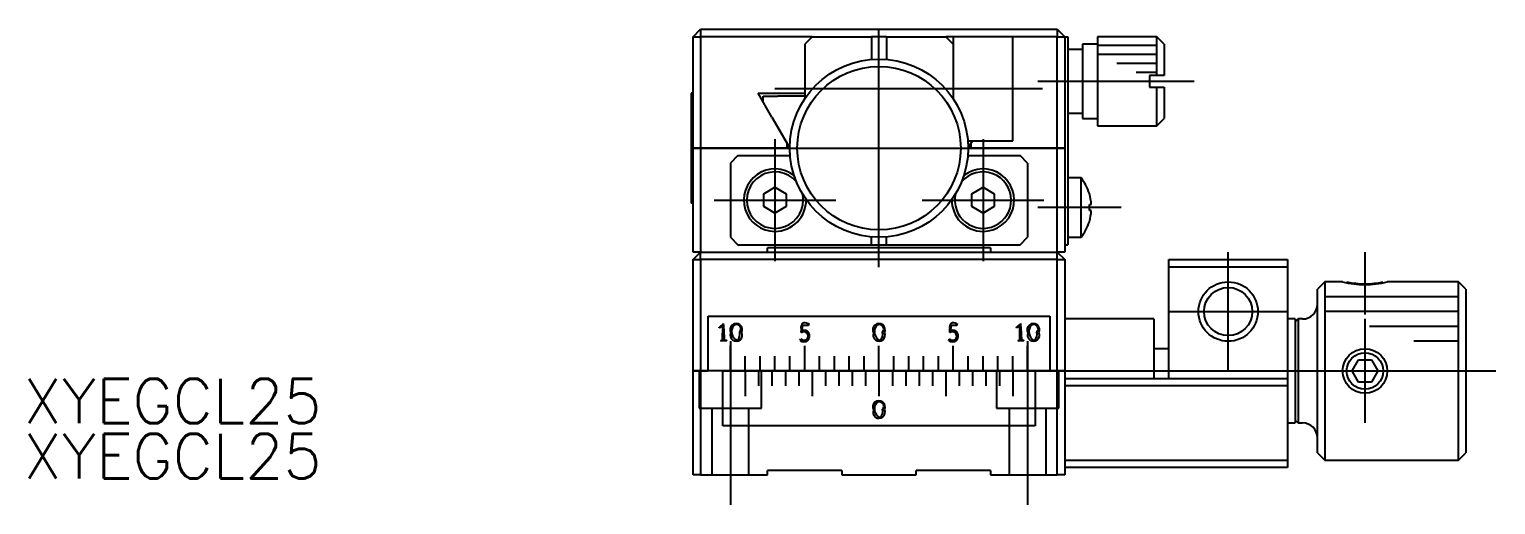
# Model space of a CAD drawing. Extents: x -67 to 175, y -96 to 83.
# Drawn here: x -57.2 to 41.5, y -95.9 to -63.9 of the extents above; entities that cross this region are included whole.
import ezdxf

# ---------------------------------------------------------------- set-up
doc = ezdxf.new("R2010")
doc.units = 0
doc.linetypes.add('CENTER', pattern=[50.8, 31.75, -6.35, 6.35, -6.35])
doc.linetypes.add('DASHED', pattern=[19.05, 12.7, -6.35])
doc.layers.get('0').update_dxf_attribs({"linetype": 'CONTINUOUS'})
doc.layers.add('CENTER', color=1, linetype='CENTER')
doc.styles.get("Standard").update_dxf_attribs({"font": 'txt.shx', "height": 3, "bigfont": 'bigfont.shx'})

# ---------------------------------------------------------------- blocks, each defined once
blk = doc.blocks.new('*U2')
at = {"color": 7, "linetype": 'CONTINUOUS'}
blk.add_text('XYEGCL25', height=3, dxfattribs=at).set_placement((-57.563, -90.428))
blk = doc.blocks.new('*U3')
at = {"color": 7, "linetype": 'CONTINUOUS'}
blk.add_text('XYEGCL25', height=3, dxfattribs=at).set_placement((-57.563, -94.14))

msp = doc.modelspace()

# ---------------------------------------------------------------- linework, layer by layer
at = {"color": 7, "linetype": 'CONTINUOUS'}
for p, q in [((-12.5, -64.408), (-12, -63.908)), ((-12, -63.908), (12, -63.908)), ((-12, -63.908), (-12, -64.408)), ((12, -63.908), (12.5, -64.408)), ((12, -63.908), (12, -64.408)), ((-12.5, -64.408), (-12, -64.408)), ((-12.5, -71.908), (-12.5, -64.408)), ((-12, -64.408), (-12, -71.908)), ((-4.5, -64.408), (-12, -64.408)), ((-4.5, -64.408), (-5, -64.908)), ((-5, -64.908), (-5, -68.591)), ((-4.5, -64.408), (-0.5, -64.408)), ((0.5, -64.408), (-0.5, -64.408)), ((-0.5, -64.408), (-0.5, -65.929)), ((0.5, -64.408), (4.5, -64.408)), ((0.5, -64.408), (0.5, -65.929)), ((5, -64.408), (4.5, -64.408)), ((5, -64.908), (4.5, -64.408)), ((9, -64.408), (5, -64.408)), ((5, -64.408), (5, -64.908)), ((5, -64.908), (5, -68.591)), ((9, -71.408), (9, -64.408)), ((12, -64.408), (9, -64.408)), ((12, -71.908), (12, -64.408)), ((12, -64.408), (12.5, -64.408)), ((12.5, -64.408), (12.5, -71.908)), ((12.5, -64.408), (12.7, -64.408)), ((12.7, -64.408), (12.7, -66.408)), ((13.7, -64.908), (13.7, -67.408)), ((14.7, -64.908), (13.7, -64.908)), ((18.7, -64.408), (14.7, -64.408)), ((14.7, -64.408), (14.7, -67.408)), ((18.7, -65.008), (14.7, -65.008)), ((19.2, -64.908), (18.7, -64.408)), ((18.7, -67.008), (18.7, -64.408)), ((19.2, -64.908), (19.2, -67.008)), ((-1.5, -66.098), (-1.5, -66.098)), ((13.7, -65.258), (12.7, -65.258)), ((18.7, -65.608), (14.7, -65.608)), ((12.7, -66.408), (12.7, -76.408)), ((18.7, -66.208), (16, -66.208)), ((18.7, -66.808), (17.3, -66.808)), ((18.2, -67.008), (18.2, -67.808)), ((18.7, -67.008), (18.2, -67.008)), ((19.2, -67.008), (18.7, -67.008)), ((13.7, -67.408), (13.7, -69.908)), ((14.7, -67.408), (14.7, -70.408)), ((18.2, -67.808), (18.7, -67.808)), ((18.7, -70.408), (18.7, -67.808)), ((18.7, -67.808), (19.2, -67.808)), ((19.2, -67.808), (19.2, -69.908)), ((-12.65, -68.208), (-12.65, -71.908)), ((-12.5, -68.208), (-12.65, -68.208)), ((-8.134, -68.208), (-5, -68.208)), ((-7.2, -69.826), (-8.134, -68.208)), ((-7.8, -68.408), (-6.8, -68.408)), ((-7.8, -68.787), (-7.8, -68.408)), ((-5, -68.408), (-6.8, -68.408)), ((-7.2, -69.826), (-6.2, -71.558)), ((12.7, -69.558), (13.7, -69.558)), ((13.7, -69.908), (14.7, -69.908)), ((18.7, -70.408), (19.2, -69.908)), ((-6.8, -70.52), (-6, -71.906)), ((14.7, -70.408), (18.7, -70.408)), ((-12.65, -71.908), (-12.65, -75.608)), ((-12.5, -71.908), (-12.65, -71.908)), ((-12.5, -78.908), (-12.5, -71.908)), ((-12, -71.908), (-12.5, -71.908)), ((-12.5, -71.908), (-12, -71.908)), ((-12, -71.908), (-12, -78.908)), ((-12, -71.908), (-7.2, -71.908)), ((-7.2, -71.908), (-12, -71.908)), ((-6, -71.908), (-7.2, -71.908)), ((-6.2, -71.559), (-6.2, -71.908)), ((5.979, -71.408), (9, -71.408)), ((6, -71.906), (6.287, -71.408)), ((7.2, -71.908), (6, -71.908)), ((6.2, -71.908), (6.2, -71.559)), ((7.2, -71.908), (12, -71.908)), ((12, -71.908), (7.2, -71.908)), ((12, -78.908), (12, -71.908)), ((12.5, -71.908), (12, -71.908)), ((12, -71.908), (12.5, -71.908)), ((12.5, -71.908), (12.5, -78.908)), ((-9.5, -72.408), (-10, -72.908)), ((-10, -72.908), (-10, -77.908)), ((-9.5, -72.408), (-5.979, -72.408)), ((5.979, -72.408), (9.5, -72.408)), ((10, -72.908), (9.5, -72.408)), ((10, -72.908), (10, -77.908)), ((13.598, -73.908), (12.7, -73.908)), ((13.598, -77.908), (13.598, -73.908)), ((-7.75, -74.975), (-7, -74.542)), ((-7.75, -75.841), (-7.75, -74.975)), ((-7, -74.542), (-6.25, -74.975)), ((-6.25, -74.975), (-6.25, -75.841)), ((6.25, -74.975), (7, -74.542)), ((6.25, -75.841), (6.25, -74.975)), ((7, -74.542), (7.75, -74.975)), ((7.75, -74.975), (7.75, -75.841)), ((14.156, -74.979), (14.156, -74.958)), ((-12.5, -75.608), (-12.65, -75.608)), ((-7, -76.274), (-7.75, -75.841)), ((-6.25, -75.841), (-7, -76.274)), ((7, -76.274), (6.25, -75.841)), ((7.75, -75.841), (7, -76.274)), ((14.156, -76.108), (14.156, -75.708)), ((14.156, -75.708), (14.287, -75.708)), ((12.7, -76.408), (12.7, -78.408)), ((14.287, -76.108), (14.156, -76.108)), ((14.156, -76.858), (14.156, -76.837)), ((-10, -77.908), (-9.5, -78.408)), ((-0.5, -78.408), (-0.5, -77.887)), ((0.5, -78.408), (0.5, -77.887)), ((9.5, -78.408), (10, -77.908)), ((12.7, -77.908), (13.598, -77.908)), ((-12.5, -79.408), (-12, -78.908)), ((-12, -78.908), (-12.5, -78.908)), ((-12, -78.908), (-7.5, -78.908)), ((-12, -79.408), (-12, -78.908)), ((-9.5, -78.408), (-0.5, -78.408)), ((7.5, -78.608), (-7.5, -78.608)), ((-7.5, -78.908), (-7.5, -78.608)), ((-7.5, -78.908), (7.5, -78.908)), ((-0.5, -78.408), (0.5, -78.408)), ((0.5, -78.408), (9.5, -78.408)), ((7.5, -78.608), (7.5, -78.908)), ((7.5, -78.908), (12, -78.908)), ((12, -79.408), (12, -78.908)), ((12, -78.908), (12.5, -79.408)), ((12.5, -78.908), (12, -78.908)), ((12.5, -78.408), (12.7, -78.408)), ((-12.5, -79.408), (-12, -79.408)), ((-12.5, -86.908), (-12.5, -79.408)), ((12, -79.408), (-12, -79.408)), ((-12, -79.408), (-12, -86.908)), ((12, -86.908), (12, -79.408)), ((12, -79.408), (12.5, -79.408)), ((12.5, -79.408), (12.5, -86.908)), ((19.5, -79.408), (27.5, -79.408)), ((19.5, -79.908), (19.5, -79.408)), ((27.5, -79.908), (19.5, -79.908)), ((19.5, -87.408), (19.5, -79.908)), ((27.5, -79.408), (27.5, -79.908)), ((27.5, -79.908), (27.5, -87.408)), ((30, -80.908), (29.5, -81.408)), ((30, -80.908), (30, -92.908)), ((31.2, -80.908), (30, -80.908)), ((39, -80.908), (34.2, -80.908)), ((39, -92.908), (39, -80.908)), ((39.5, -81.408), (39, -80.908)), ((29.5, -92.408), (29.5, -81.408)), ((39.5, -81.408), (39.5, -92.408)), ((39, -81.908), (30, -81.908)), ((-11.5, -83.208), (11.5, -83.208)), ((-11.5, -86.908), (-11.5, -83.208)), ((-10.516, -83.858), (-10.674, -83.967)), ((-10.635, -83.879), (-10.559, -83.814)), ((-10.559, -83.814), (-10.507, -83.765)), ((-10.531, -84.807), (-10.516, -83.858)), ((-10.507, -83.765), (-10.475, -83.733)), ((-10.475, -83.733), (-10.458, -83.719)), ((-5.164, -83.86), (-5.171, -83.947)), ((-5.163, -83.855), (-5.164, -83.86)), ((-5.16, -83.851), (-5.163, -83.855)), ((-5.126, -83.848), (-5.16, -83.851)), ((-5.043, -83.847), (-5.126, -83.848)), ((-5.032, -83.847), (-5.043, -83.847)), ((-5.01, -83.848), (-5.032, -83.847)), ((-4.96, -83.851), (-5.01, -83.848)), ((-4.913, -83.851), (-4.96, -83.851)), ((-4.842, -83.849), (-4.913, -83.851)), ((-4.752, -83.843), (-4.842, -83.849)), ((-4.793, -83.729), (-4.735, -83.708)), ((-4.732, -83.719), (-4.752, -83.843)), ((-4.735, -83.708), (-4.732, -83.719)), ((4.836, -83.86), (4.829, -83.947)), ((4.837, -83.855), (4.836, -83.86)), ((4.84, -83.851), (4.837, -83.855)), ((4.874, -83.848), (4.84, -83.851)), ((4.957, -83.847), (4.874, -83.848)), ((4.968, -83.847), (4.957, -83.847)), ((4.99, -83.848), (4.968, -83.847)), ((5.04, -83.851), (4.99, -83.848)), ((5.087, -83.851), (5.04, -83.851)), ((5.158, -83.849), (5.087, -83.851)), ((5.248, -83.843), (5.158, -83.849)), ((5.207, -83.729), (5.265, -83.708)), ((5.268, -83.719), (5.248, -83.843)), ((5.265, -83.708), (5.268, -83.719)), ((9.484, -83.858), (9.326, -83.967)), ((9.365, -83.879), (9.441, -83.814)), ((9.441, -83.814), (9.493, -83.765)), ((9.469, -84.807), (9.484, -83.858)), ((9.493, -83.765), (9.525, -83.733)), ((9.525, -83.733), (9.542, -83.719)), ((11.5, -83.208), (11.5, -86.908)), ((18.5, -83.408), (12.5, -83.408)), ((18.5, -83.408), (18.5, -87.408)), ((28, -83.408), (27.5, -83.408)), ((28, -83.408), (28, -90.408)), ((28.2, -83.408), (28, -83.608)), ((28.2, -83.408), (28.2, -90.408)), ((28.5, -83.408), (28.2, -83.408)), ((39, -82.908), (30, -82.908)), ((-10.763, -83.98), (-10.761, -83.972)), ((-10.761, -83.988), (-10.763, -83.98)), ((-10.761, -83.972), (-10.757, -83.966)), ((-10.755, -83.995), (-10.761, -83.988)), ((-10.757, -83.966), (-10.735, -83.951)), ((-10.747, -84.001), (-10.755, -83.995)), ((-10.739, -84.003), (-10.747, -84.001)), ((-10.674, -83.967), (-10.739, -84.003)), ((-10.735, -83.951), (-10.696, -83.928)), ((-10.696, -83.928), (-10.677, -83.914)), ((-10.677, -83.914), (-10.635, -83.879)), ((-10.66, -84.879), (-10.531, -84.807)), ((-10.395, -84.801), (-10.271, -84.838)), ((-10.271, -84.838), (-10.25, -84.879)), ((-5.309, -84.847), (-5.267, -84.749)), ((-5.241, -84.317), (-5.225, -84.093)), ((-5.229, -84.32), (-5.241, -84.317)), ((-5.201, -84.31), (-5.229, -84.32)), ((-5.225, -84.093), (-5.228, -84.05)), ((-5.171, -83.947), (-5.188, -84.179)), ((4.691, -84.847), (4.733, -84.749)), ((4.759, -84.317), (4.775, -84.093)), ((4.771, -84.32), (4.759, -84.317)), ((4.799, -84.31), (4.771, -84.32)), ((4.775, -84.093), (4.772, -84.05)), ((4.829, -83.947), (4.812, -84.179)), ((9.237, -83.98), (9.239, -83.972)), ((9.239, -83.988), (9.237, -83.98)), ((9.239, -83.972), (9.243, -83.966)), ((9.245, -83.995), (9.239, -83.988)), ((9.243, -83.966), (9.265, -83.951)), ((9.253, -84.001), (9.245, -83.995)), ((9.261, -84.003), (9.253, -84.001)), ((9.326, -83.967), (9.261, -84.003)), ((9.265, -83.951), (9.304, -83.928)), ((9.304, -83.928), (9.323, -83.914)), ((9.323, -83.914), (9.365, -83.879)), ((9.34, -84.879), (9.469, -84.807)), ((9.605, -84.801), (9.729, -84.838)), ((9.729, -84.838), (9.75, -84.879)), ((39, -83.908), (33, -83.908)), ((-10.25, -84.879), (-10.66, -84.879)), ((-10, -85.908), (-10, -85.208)), ((-5, -85.908), (-5, -85.208)), ((0, -85.908), (0, -85.208)), ((5, -85.908), (5, -85.208)), ((9.75, -84.879), (9.34, -84.879)), ((10, -85.908), (10, -85.208)), ((19.5, -85.408), (18.5, -85.408)), ((39, -84.908), (36, -84.908)), ((-10, -86.908), (-10, -85.908)), ((-9, -86.908), (-9, -85.908)), ((-8, -86.908), (-8, -85.908)), ((-7, -86.908), (-7, -85.908)), ((-6, -86.908), (-6, -85.908)), ((-5, -86.908), (-5, -85.908)), ((-4, -86.908), (-4, -85.908)), ((-3, -86.908), (-3, -85.908)), ((-2, -86.908), (-2, -85.908)), ((-1, -86.908), (-1, -85.908)), ((0, -86.908), (0, -85.908)), ((1, -86.908), (1, -85.908)), ((2, -86.908), (2, -85.908)), ((3, -86.908), (3, -85.908)), ((4, -86.908), (4, -85.908)), ((5, -86.908), (5, -85.908)), ((6, -86.908), (6, -85.908)), ((7, -86.908), (7, -85.908)), ((8, -86.908), (8, -85.908)), ((9, -86.908), (9, -85.908)), ((10, -86.908), (10, -85.908)), ((31.834, -86.908), (32.267, -86.158)), ((32.267, -86.158), (33.133, -86.158)), ((33.133, -86.158), (33.566, -86.908)), ((-12.5, -93.908), (-12.5, -86.908)), ((-12, -86.908), (-12.5, -86.908)), ((-12.5, -86.908), (-12, -86.908)), ((-12, -86.908), (-12, -93.908)), ((-12, -86.908), (-11.51, -86.908)), ((-11.51, -86.908), (-12, -86.908)), ((-10.51, -86.908), (-11.5, -86.908)), ((-10.5, -86.908), (-10.51, -86.908)), ((-10.5, -90.608), (-10.5, -86.908)), ((-10, -86.908), (-10.5, -86.908)), ((-10.5, -86.908), (-10.01, -86.908)), ((-10.01, -86.908), (-10, -86.908)), ((-9.01, -86.908), (-10, -86.908)), ((-10, -86.908), (-9.99, -86.908)), ((-9.99, -86.908), (-9.01, -86.908)), ((-9, -86.908), (-9.01, -86.908)), ((-9.01, -86.908), (-9, -86.908)), ((-9, -86.908), (-9, -87.908)), ((-8.99, -86.908), (-9, -86.908)), ((-9, -86.908), (-8.99, -86.908)), ((-8.11, -86.908), (-8.99, -86.908)), ((-8.99, -86.908), (-8.1, -86.908)), ((-8.1, -86.908), (-8.11, -86.908)), ((-8.1, -86.908), (-8.1, -87.908)), ((-8.09, -86.908), (-8.1, -86.908)), ((-8.1, -86.908), (-8.01, -86.908)), ((-8, -86.908), (-8.09, -86.908)), ((-8.01, -86.908), (-8, -86.908)), ((-7.21, -86.908), (-8, -86.908)), ((-8, -86.908), (-7.99, -86.908)), ((-7.99, -86.908), (-7.2, -86.908)), ((-7.2, -86.908), (-7.21, -86.908)), ((-7.2, -86.908), (-7.2, -87.908)), ((-7.19, -86.908), (-7.2, -86.908)), ((-7.2, -86.908), (-7.01, -86.908)), ((-7, -86.908), (-7.19, -86.908)), ((-7.01, -86.908), (-7, -86.908)), ((-6.31, -86.908), (-7, -86.908)), ((-7, -86.908), (-6.99, -86.908)), ((-6.99, -86.908), (-6.3, -86.908)), ((-6.3, -86.908), (-6.31, -86.908)), ((-6.3, -86.908), (-6.3, -87.908)), ((-6.29, -86.908), (-6.3, -86.908)), ((-6.3, -86.908), (-6.01, -86.908)), ((-6, -86.908), (-6.29, -86.908)), ((-6.01, -86.908), (-6, -86.908)), ((-5.41, -86.908), (-6, -86.908)), ((-6, -86.908), (-5.99, -86.908)), ((-5.99, -86.908), (-5.4, -86.908)), ((-5.4, -86.908), (-5.41, -86.908)), ((-5.4, -86.908), (-5.01, -86.908)), ((-5.4, -86.908), (-5.4, -87.908)), ((-5.39, -86.908), (-5.4, -86.908)), ((-5, -86.908), (-5.39, -86.908)), ((-5.01, -86.908), (-5, -86.908)), ((-4.51, -86.908), (-5, -86.908)), ((-5, -86.908), (-4.99, -86.908)), ((-4.99, -86.908), (-4.5, -86.908)), ((-4.5, -86.908), (-4.51, -86.908)), ((-4.5, -86.908), (-4.5, -87.908)), ((-4.49, -86.908), (-4.5, -86.908)), ((-4.5, -86.908), (-4.01, -86.908)), ((-4, -86.908), (-4.49, -86.908)), ((-4.01, -86.908), (-4, -86.908)), ((-3.61, -86.908), (-4, -86.908)), ((-4, -86.908), (-3.99, -86.908)), ((-3.99, -86.908), (-3.6, -86.908)), ((-3.6, -86.908), (-3.61, -86.908)), ((-3.6, -86.908), (-3.6, -87.908)), ((-3.59, -86.908), (-3.6, -86.908)), ((-3.6, -86.908), (-3.01, -86.908)), ((-3, -86.908), (-3.59, -86.908)), ((-3.01, -86.908), (-3, -86.908)), ((-2.71, -86.908), (-3, -86.908)), ((-3, -86.908), (-2.99, -86.908)), ((-2.99, -86.908), (-2.7, -86.908)), ((-2.7, -86.908), (-2.71, -86.908)), ((-2.7, -86.908), (-2.7, -87.908)), ((-2.69, -86.908), (-2.7, -86.908)), ((-2.7, -86.908), (-2.01, -86.908)), ((-2, -86.908), (-2.69, -86.908)), ((-2.01, -86.908), (-2, -86.908)), ((-1.81, -86.908), (-2, -86.908)), ((-2, -86.908), (-1.99, -86.908)), ((-1.99, -86.908), (-1.8, -86.908)), ((-1.8, -86.908), (-1.81, -86.908)), ((-1.8, -86.908), (-1.8, -87.908)), ((-1.79, -86.908), (-1.8, -86.908)), ((-1.8, -86.908), (-1.01, -86.908)), ((-1, -86.908), (-1.79, -86.908)), ((-1.01, -86.908), (-1, -86.908)), ((-0.91, -86.908), (-1, -86.908)), ((-1, -86.908), (-0.99, -86.908)), ((-0.99, -86.908), (-0.9, -86.908)), ((-0.9, -86.908), (-0.91, -86.908)), ((-0.9, -86.908), (-0.01, -86.908)), ((-0.9, -86.908), (-0.9, -87.908)), ((-0.89, -86.908), (-0.9, -86.908)), ((-0.01, -86.908), (-0.89, -86.908)), ((0, -86.908), (-0.01, -86.908)), ((-0.01, -86.908), (0, -86.908)), ((0, -86.908), (0, -87.908)), ((0.01, -86.908), (0, -86.908)), ((0, -86.908), (0.01, -86.908)), ((0.89, -86.908), (0.01, -86.908)), ((0.01, -86.908), (0.9, -86.908)), ((0.9, -86.908), (0.89, -86.908)), ((0.9, -86.908), (0.9, -87.908)), ((0.91, -86.908), (0.9, -86.908)), ((0.9, -86.908), (0.99, -86.908)), ((1, -86.908), (0.91, -86.908)), ((0.99, -86.908), (1, -86.908)), ((1.79, -86.908), (1, -86.908)), ((1, -86.908), (1.01, -86.908)), ((1.01, -86.908), (1.8, -86.908)), ((1.8, -86.908), (1.79, -86.908)), ((1.8, -86.908), (1.99, -86.908)), ((1.8, -86.908), (1.8, -87.908)), ((1.81, -86.908), (1.8, -86.908)), ((2, -86.908), (1.81, -86.908)), ((1.99, -86.908), (2, -86.908)), ((2.69, -86.908), (2, -86.908)), ((2, -86.908), (2.01, -86.908)), ((2.01, -86.908), (2.7, -86.908)), ((2.7, -86.908), (2.69, -86.908)), ((2.7, -86.908), (2.7, -87.908)), ((2.71, -86.908), (2.7, -86.908)), ((2.7, -86.908), (2.99, -86.908)), ((3, -86.908), (2.71, -86.908)), ((2.99, -86.908), (3, -86.908)), ((3.59, -86.908), (3, -86.908)), ((3, -86.908), (3.01, -86.908)), ((3.01, -86.908), (3.6, -86.908)), ((3.6, -86.908), (3.59, -86.908)), ((3.6, -86.908), (3.6, -87.908)), ((3.61, -86.908), (3.6, -86.908)), ((3.6, -86.908), (3.99, -86.908)), ((4, -86.908), (3.61, -86.908)), ((3.99, -86.908), (4, -86.908)), ((4.49, -86.908), (4, -86.908)), ((4, -86.908), (4.01, -86.908)), ((4.01, -86.908), (4.5, -86.908)), ((4.5, -86.908), (4.49, -86.908)), ((4.5, -86.908), (4.5, -87.908)), ((4.51, -86.908), (4.5, -86.908)), ((4.5, -86.908), (4.99, -86.908)), ((5, -86.908), (4.51, -86.908)), ((4.99, -86.908), (5, -86.908)), ((5.39, -86.908), (5, -86.908)), ((5, -86.908), (5.01, -86.908)), ((5.01, -86.908), (5.4, -86.908)), ((5.4, -86.908), (5.39, -86.908)), ((5.4, -86.908), (5.4, -87.908)), ((5.41, -86.908), (5.4, -86.908)), ((5.4, -86.908), (5.99, -86.908)), ((6, -86.908), (5.41, -86.908)), ((5.99, -86.908), (6, -86.908)), ((6.29, -86.908), (6, -86.908)), ((6, -86.908), (6.01, -86.908)), ((6.01, -86.908), (6.3, -86.908)), ((6.3, -86.908), (6.29, -86.908)), ((6.3, -86.908), (6.99, -86.908)), ((6.3, -86.908), (6.3, -87.908)), ((6.31, -86.908), (6.3, -86.908)), ((7, -86.908), (6.31, -86.908)), ((6.99, -86.908), (7, -86.908)), ((7.19, -86.908), (7, -86.908)), ((7, -86.908), (7.01, -86.908)), ((7.01, -86.908), (7.2, -86.908)), ((7.2, -86.908), (7.19, -86.908)), ((7.2, -86.908), (7.2, -87.908)), ((7.21, -86.908), (7.2, -86.908)), ((7.2, -86.908), (7.99, -86.908)), ((8, -86.908), (7.21, -86.908)), ((7.99, -86.908), (8, -86.908)), ((8.09, -86.908), (8, -86.908)), ((8, -86.908), (8.01, -86.908)), ((8.01, -86.908), (8.1, -86.908)), ((8.1, -86.908), (8.09, -86.908)), ((8.1, -86.908), (8.1, -87.908)), ((8.11, -86.908), (8.1, -86.908)), ((8.1, -86.908), (8.99, -86.908)), ((8.99, -86.908), (8.11, -86.908)), ((9, -86.908), (8.99, -86.908)), ((8.99, -86.908), (9, -86.908)), ((9, -86.908), (9, -87.908)), ((9.01, -86.908), (9, -86.908)), ((9, -86.908), (9.01, -86.908)), ((10, -86.908), (9.01, -86.908)), ((9.01, -86.908), (9.99, -86.908)), ((9.99, -86.908), (10, -86.908)), ((10.5, -86.908), (10, -86.908)), ((10, -86.908), (10.01, -86.908)), ((10.01, -86.908), (10.5, -86.908)), ((10.5, -86.908), (10.5, -90.608)), ((10.51, -86.908), (10.5, -86.908)), ((11.5, -86.908), (10.51, -86.908)), ((11.51, -86.908), (12, -86.908)), ((12, -86.908), (11.51, -86.908)), ((12, -93.908), (12, -86.908)), ((12.5, -86.908), (12, -86.908)), ((12, -86.908), (12.5, -86.908)), ((12.5, -86.908), (12.5, -93.908)), ((12.5, -87.408), (27.5, -87.408)), ((27.5, -87.408), (27.5, -87.908)), ((32.267, -87.658), (31.834, -86.908)), ((33.133, -87.658), (32.267, -87.658)), ((33.566, -86.908), (33.133, -87.658)), ((-9, -87.908), (-9, -88.608)), ((-4.5, -87.908), (-4.5, -88.608)), ((0, -87.908), (0, -88.608)), ((4.5, -87.908), (4.5, -88.608)), ((9, -87.908), (9, -88.608)), ((27.5, -87.908), (12.5, -87.908)), ((27.5, -87.908), (27.5, -92.908)), ((10.5, -90.608), (-10.5, -90.608)), ((27.5, -90.408), (28, -90.408)), ((28, -90.208), (28.2, -90.408)), ((28.2, -90.408), (28.5, -90.408)), ((29.5, -92.408), (30, -92.908)), ((39, -92.908), (39.5, -92.408)), ((-2.5, -93.608), (-7.5, -93.608)), ((-7.5, -93.908), (-7.5, -93.608)), ((-2.5, -93.608), (-2.5, -93.908)), ((7.5, -93.608), (2.5, -93.608)), ((2.5, -93.908), (2.5, -93.608)), ((7.5, -93.608), (7.5, -93.908)), ((12.5, -92.908), (27.5, -92.908)), ((27.5, -93.408), (12.5, -93.408)), ((27.5, -92.908), (27.5, -93.408)), ((30, -92.908), (39, -92.908)), ((-12, -93.908), (-12.5, -93.908)), ((-12, -93.908), (-7.5, -93.908)), ((-2.5, -93.908), (2.5, -93.908)), ((7.5, -93.908), (12, -93.908)), ((12.5, -93.908), (12, -93.908))]:
    msp.add_line(p, q, dxfattribs=at)
at = {"color": 3, "linetype": 'DASHED'}
for p, q in [((-12.1, -86.908), (-12.1, -89.408)), ((-7.9, -89.408), (-7.9, -86.908)), ((7.9, -86.908), (7.9, -89.408)), ((12.1, -89.408), (12.1, -86.908)), ((-12.1, -89.408), (-10, -89.408)), ((-11.25, -89.408), (-11.25, -93.908)), ((-10, -89.408), (-7.9, -89.408)), ((-8.75, -93.908), (-8.75, -89.408)), ((7.9, -89.408), (10, -89.408)), ((8.75, -89.408), (8.75, -93.908)), ((10, -89.408), (12.1, -89.408)), ((11.25, -93.908), (11.25, -89.408))]:
    msp.add_line(p, q, dxfattribs=at)
at = {"color": 7, "linetype": 'CONTINUOUS'}
for centre, radius in [((0, -71.908), 6), ((0, -71.908), 5.5), ((23.5, -82.908), 1.621), ((32.701, -86.908), 1.23)]:
    msp.add_circle(centre, radius, dxfattribs=at)
at = {"color": 3, "linetype": 'CONTINUOUS'}
for centre, radius in [((23.5, -82.908), 2), ((32.701, -86.908), 1.5)]:
    msp.add_circle(centre, radius, dxfattribs=at)
at = {"color": 7, "linetype": 'CONTINUOUS'}
for centre, radius, start, end in [((-7, -75.408), 2.1, 52.09806, 270), ((-7, -75.408), 1.9, 40.53562, 0), ((7, -75.408), 1.9, 0, 139.46438), ((7, -75.408), 2.1, 270, 127.90194), ((11.1, -75.908), 3.2, 17.27, 38.68219), ((-7, -75.408), 1.9, 0, 12.59448), ((7, -75.408), 1.9, 167.40552, 0), ((11.1, -75.908), 3.194, 3.59035, 16.90526), ((-7, -75.408), 2.1, 270, 1.03204), ((7, -75.408), 2.1, 178.96796, 270), ((11.1, -75.908), 3.2, 321.31781, 342.73), ((11.1, -75.908), 3.194, 343.09474, 356.40965), ((32.7, -75.233), 5.806, 257.77482, 282.22518), ((28.5, -82.408), 1, 270, 0), ((-24.534, -85.079), 14.142, 1.12442, 5.5187), ((-9.611, -84.133), 0.416, 333.90466, 208.73706), ((-9.256, -84.261), 0.661, 141.23714, 244.70415), ((-9.585, -84.079), 0.297, 315.87594, 128.70656), ((-4.973, -83.94), 0.277, 49.49378, 203.3804), ((-0.004, -84.133), 0.416, 333.90466, 208.73706), ((0.351, -84.261), 0.661, 141.23714, 244.70415), ((0.022, -84.079), 0.297, 315.87594, 128.70656), ((5.027, -83.94), 0.277, 49.49378, 203.3804), ((-4.534, -85.079), 14.142, 1.12442, 5.5187), ((10.389, -84.133), 0.416, 333.90466, 208.73706), ((10.744, -84.261), 0.661, 141.23714, 244.70415), ((10.415, -84.079), 0.297, 315.87594, 128.70656), ((-9.603, -84.493), 0.406, 156.74739, 25.89432), ((-9.953, -84.427), 0.598, 313.88845, 13.65676), ((-5.054, -84.549), 0.393, 229.55454, 109.91049), ((-5.055, -84.557), 0.286, 222.27867, 120.54547), ((0.004, -84.493), 0.406, 156.74739, 25.89432), ((-0.346, -84.427), 0.598, 313.88845, 13.65676), ((4.946, -84.549), 0.393, 229.55454, 109.91049), ((4.945, -84.557), 0.286, 222.27867, 120.54547), ((10.397, -84.493), 0.406, 156.74739, 25.89432), ((10.047, -84.427), 0.598, 313.88845, 13.65676), ((-0.004, -89.328), 0.416, 333.90473, 208.73713), ((0.004, -89.688), 0.406, 156.74747, 25.8944), ((0.351, -89.456), 0.661, 141.23714, 244.70415), ((0.022, -89.274), 0.297, 315.87594, 128.70656), ((-0.346, -89.623), 0.598, 313.88845, 13.65676), ((28.5, -91.408), 1, 0, 90)]:
    msp.add_arc(centre, radius, start, end, dxfattribs=at)
at = {"color": 3, "linetype": 'CONTINUOUS'}
msp.add_arc((32.7, -75.097), 6.001, 255.5252, 284.4748, dxfattribs=at)
at = {"layer": 'CENTER', "color": 1, "linetype": 'CENTER'}
for p, q in [((0, -79.908), (0, -63.908)), ((11, -67.908), (-7, -67.908)), ((10.7, -67.408), (21.2, -67.408)), ((-8, -71.908), (8, -71.908)), ((-7, -71.308), (-7, -79.508)), ((7, -71.308), (7, -79.508)), ((-11.1, -75.408), (-2.9, -75.408)), ((2.9, -75.408), (11.1, -75.408)), ((16.287, -75.908), (10.7, -75.908)), ((23.5, -86.908), (23.5, -78.908)), ((32.7, -78.908), (32.7, -83.098)), ((19.5, -82.908), (27.5, -82.908)), ((32.701, -83.408), (32.701, -90.408)), ((-10, -84.908), (-10, -95.908)), ((10, -84.908), (10, -95.908)), ((10.5, -86.908), (41.5, -86.908))]:
    msp.add_line(p, q, dxfattribs=at)

# ---------------------------------------------------------------- block references
at = {"color": 7, "linetype": 'CONTINUOUS'}
for name in ['*U2', '*U3']:
    msp.add_blockref(name, (0, 0), dxfattribs=at)

doc.saveas('drawing.dxf')
